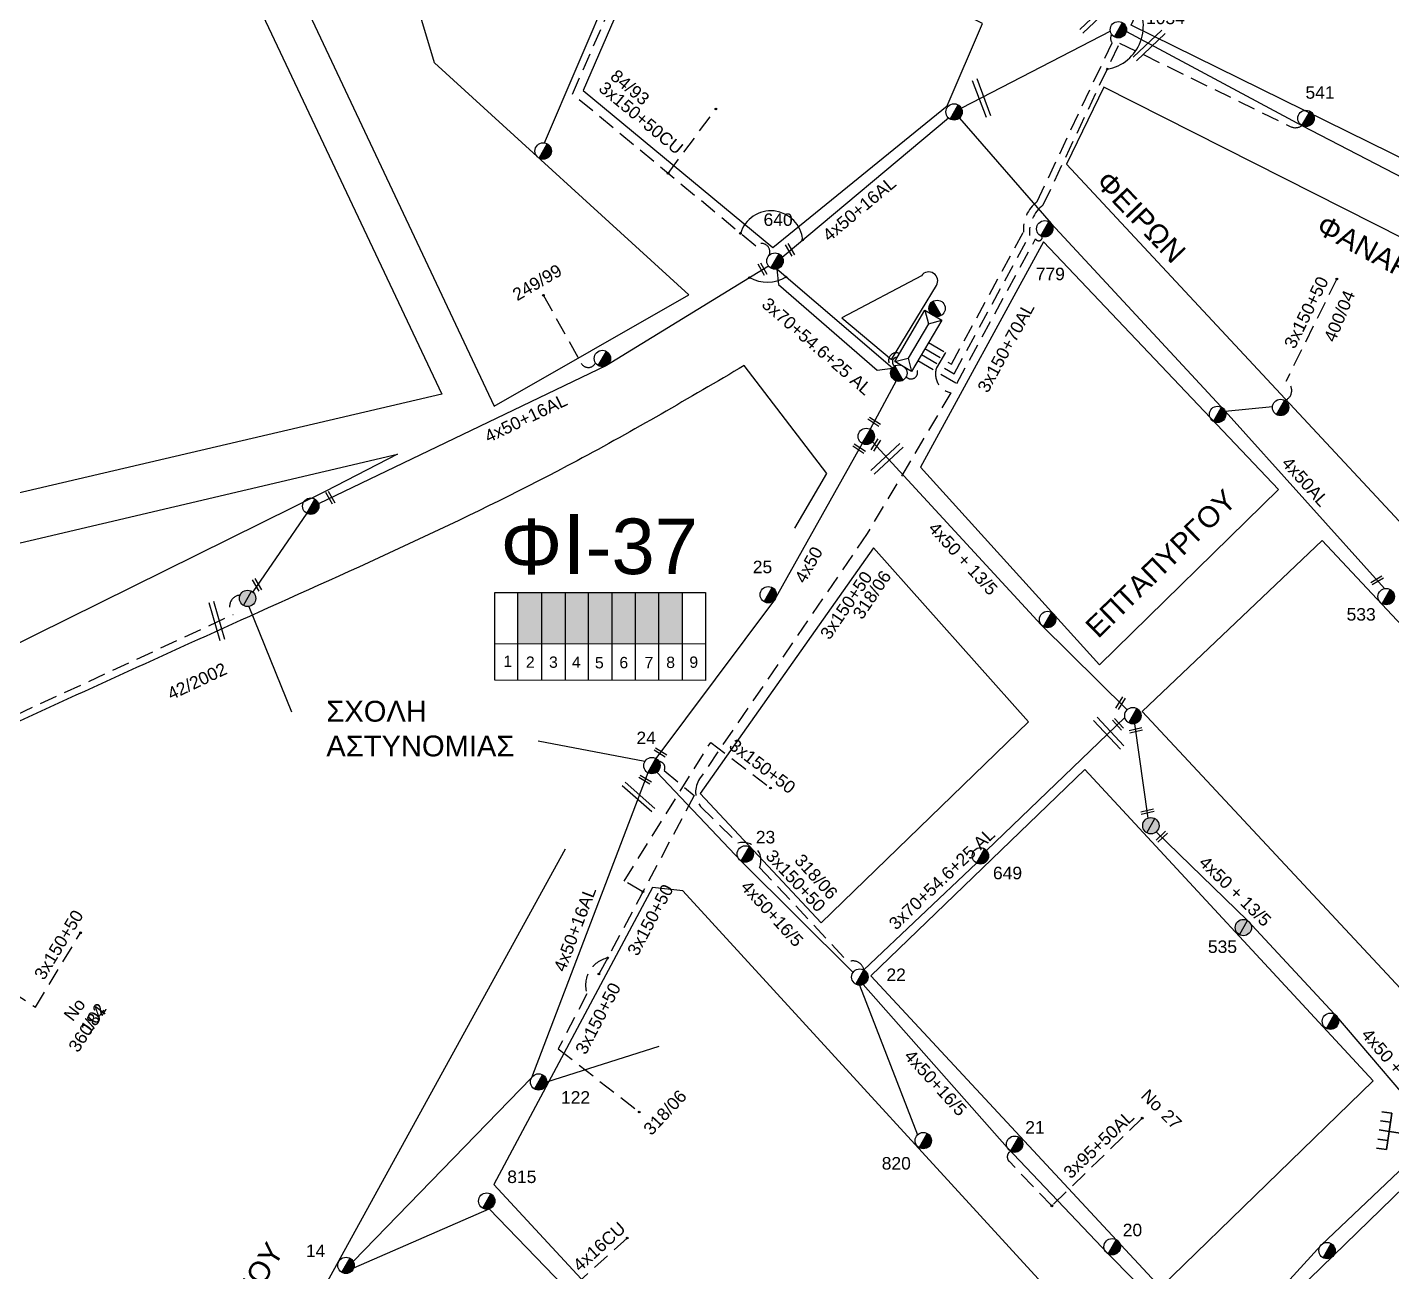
# Model space of a CAD drawing. Header units: millimetres. Extents: x 1421 to 7616, y 908 to 2861.
# Drawn here: x 6541.2 to 6737.6, y 2154.1 to 2333.3 of the extents above; entities that cross this region are included whole.
import ezdxf
from ezdxf.enums import TextEntityAlignment as Align

# ---------------------------------------------------------------- set-up
doc = ezdxf.new("R2010")
doc.units = ezdxf.units.MM
doc.linetypes.add('DASHED', pattern=[19.05, 12.7, -6.35])
for name, color, linetype, lineweight in [('3x150+50', 7, 'Continuous', 30), ('3x150+50 XLPE', 7, 'SYN_LINE', 30), ('3x95+50AL', 7, 'Continuous', 30), ('4x16CU', 7, 'Continuous', 30), ('4x50', 7, 'Continuous', 30), ('4x50 + 13_5', 7, 'SYN_LINE', 30), ('4x50+16_5', 7, 'Continuous', 30), ('Άγνωστα', 7, 'Continuous', 30), ('Γυμνά εναέρια ΧΤ (3Φ) 4x50AL', 7, 'Continuous', 30), ('Γυμνά εναέρια ΧΤ και ΦΟΠ (3Φ)   4x50+16AL', 7, 'Continuous', 30), ('Καλώδια ΧΤ   3x150+50CU', 7, 'DASHED', 30), ('Καλώδια ΧΤ   3x150+70AL', 7, 'DASHED', 30), ('Καλώδια ΧΤ   3x150AL+50CU', 7, 'DASHED', 30), ('Συνεστραμμένα ΧΤ   3x70+54.6+25 AL', 7, 'SYN_LINE', 30)]:
    doc.layers.add(name, color=color, linetype=linetype, lineweight=lineweight)
for name, color, linetype in [('Pillar OTE', 7, 'Continuous'), ('TEXT ΚΑΛΩΔΙΩΝ', 7, 'Continuous'), ('ΑΓΝΩΣΤΟ ΕΝΑΕΡΙΟ ΚΑΛΩΔΙΟ', 7, 'Continuous'), ('ΑΓΝΩΣΤΟ ΥΠΟΓΕΙΟ ΚΑΛΩΔΙΟ', 7, 'DASHED'), ('Μηχανική τομή', 7, 'Continuous'), ('Στύλος Ξύλινος', 7, 'Continuous'), ('Στύλος Ξύλινος @ 1', 7, 'Continuous'), ('Στύλος ΦΜ', 7, 'Continuous'), ('Στύλος ΦΜ @ 1', 7, 'Continuous'), ('Συνδέσεις', 7, 'Continuous'), ('Τομή', 7, 'Continuous'), ('Υποσταθμός εναέριος 2 στύλων', 7, 'Continuous'), ('Υποσταθμός πόλεως', 7, 'Continuous'), ('Υπόβαθρο ΔΕΗ', 7, 'Continuous')]:
    doc.layers.add(name, color=color, linetype=linetype)
doc.styles.add('arial', font='ARIAL.TTF')
doc.styles.get("Standard").update_dxf_attribs({"font": 'ARIAL.TTF', "height": 1.8})
doc.linetypes.add('SYN_LINE', pattern='A,0.5,-0.0001,["/\\/\\/\\/",Standard,S=0.1,R=0,X=0,Y=-0.05],-0.25', length=0.7501)

# ---------------------------------------------------------------- blocks, each defined once
blk = doc.blocks.new('ΥΠΑΡΧΩΝ ΤΣΙΜΕΝΤΕΝΙΟΣ ΣΤΥΛΟΣ')
at = {"layer": 'Στύλος ΦΜ'}
blk.add_hatch(color=7, dxfattribs=at).paths.add_polyline_path([(-1.29, -2.28, 0.574793), (2.62, 0, 0.268822), (1.3, 2.27)])
at = {"layer": 'Στύλος ΦΜ', "color": 7}
blk.add_line((-1.29, -2.28), (1.3, 2.27), dxfattribs=at)
blk.add_circle((0, 0), 2.62, dxfattribs=at)
at = {"layer": 'Στύλος ΦΜ', "flags": 4}
for tag, p in [('ΑΡΙΘΜΟΣ', (-4.68, 8.05)), ('ΤΥΠΟΣ', (-4.91, 3.03))]:
    blk.add_attdef(tag, p, '', height=4, dxfattribs=at)
blk = doc.blocks.new('ΥΠΑΡΧΩΝ ΞΥΛΙΝΟΣ ΣΤΥΛΟΣ')
at = {"layer": 'Στύλος Ξύλινος'}
h = blk.add_hatch(color=7, dxfattribs=at)
h.paths.add_polyline_path([(-2.62, 0, 0.270008), (-1.29, -2.28), (1.3, 2.27, 0.576266)])
h.paths.add_polyline_path([(-1.29, -2.28, 0.574793), (2.62, 0, 0.268822), (1.3, 2.27)])
at = {"layer": 'Στύλος Ξύλινος', "color": 7}
blk.add_line((-1.29, -2.28), (1.3, 2.27), dxfattribs=at)
blk.add_circle((0, 0), 2.62, dxfattribs=at)
at = {"layer": 'Στύλος Ξύλινος', "color": 1, "flags": 4}
for tag, p in [('ΑΡΙΘΜΟΣ', (-4.91, 8.6)), ('ΤΥΠΟΣ', (-4.85, 3.39))]:
    blk.add_attdef(tag, p, '', height=4, dxfattribs=at)
blk = doc.blocks.new('ΥΠΟΣΤΑΘΜΟΣ ΕΝΑΕΡΙΟΣ ΕΠΙ 2 ΣΤΥΛΩΝ')
at = {"layer": 'Υποσταθμός εναέριος 2 στύλων', "linetype": 'Continuous'}
for points in [[(-11.97, -2.11, 0.574793), (-8.45, -0.07, 0.268822), (-9.64, 1.98)], [(9.68, -2.15, 0.574793), (13.19, -0.1, 0.268822), (12.01, 1.95)]]:
    blk.add_hatch(color=256, dxfattribs=at).paths.add_polyline_path(points)
for p, q in [((-11.97, -2.11), (-9.64, 1.98)), ((9.68, -2.15), (12.01, 1.95))]:
    blk.add_line(p, q, dxfattribs=at)
for centre in [(-10.81, -0.07), (10.84, -0.1)]:
    blk.add_circle(centre, 2.36, dxfattribs=at)
at = {"layer": 'Υποσταθμός πόλεως', "linetype": 'Continuous', "ltscale": 40}
blk.add_lwpolyline([(-8.57, 2.82), (8.57, 2.82), (8.57, -2.82), (-8.57, -2.82)], close=True, dxfattribs=at)
for points in [[(-5.75, 0), (-8.57, 2.82)], [(-8.57, -2.82), (-5.75, 0)], [(-5.75, 0), (5.75, 0)], [(5.75, 0), (8.57, 2.82)], [(8.57, -2.82), (5.75, 0)]]:
    blk.add_lwpolyline(points, dxfattribs=at)
at = {"layer": 'Υποσταθμός εναέριος 2 στύλων', "ltscale": 40, "flags": 1}
for tag, p in [('ΜΕΤΑΣΧΗΜΑΤΙΣΜΟΣ', (14.09, 2.51)), ('ΙΣΧΥΣ', (14.07, -0.28)), ('ΑΡΙΘΜΟΣ', (14.19, -3))]:
    blk.add_attdef(tag, p, '', height=1.8, dxfattribs=at)
blk = doc.blocks.new('_ΣΥΝΔΕΣΗ')
at = {"layer": 'Συνδέσεις', "linetype": 'SYN_LINE', "ltscale": 40}
blk.add_hatch(color=256, dxfattribs=at).paths.add_polyline_path([(0.5, -0.01, 1), (-0.5, -0.01, 1)])
at = {"layer": 'Συνδέσεις'}
blk.add_circle((0, -0.01), 0.5, dxfattribs=at)
blk = doc.blocks.new('ΜΗΧΑΝΙΚΗ ΤΟΜΗ')
at = {"layer": 'Μηχανική τομή', "ltscale": 40}
for p, q in [((-3.79, 1.21), (3.79, 1.21)), ((3.79, -0.34), (-3.79, -0.34))]:
    blk.add_line(p, q, dxfattribs=at)
blk = doc.blocks.new('ΤΟΜΗ')
at = {"layer": 'Τομή', "ltscale": 40}
for p, q in [((11.33, -0.65), (-11.4, -0.65)), ((11.33, -3.42), (-11.4, -3.42))]:
    blk.add_line(p, q, dxfattribs=at)
blk = doc.blocks.new('A$C6B443C3E')
at = {"layer": 'Υπόβαθρο ΔΕΗ', "lineweight": 30, "ltscale": 0.1}
for p, q in [((-0.89, 8.1), (-0.5, 6.7)), ((0.38, 8.46), (0.78, 7.06)), ((-4.73, 7.03), (-4.33, 5.62)), ((-3.45, 7.39), (-3.06, 5.98)), ((-2.17, 7.75), (-1.78, 6.34))]:
    blk.add_line(p, q, dxfattribs=at)
for points in [[(-1.78, 6.34), (-4.33, 5.62)], [(0.78, 7.06), (-1.78, 6.34)], [(0, 0), (-1.78, 6.34)]]:
    blk.add_lwpolyline(points, dxfattribs=at)

msp = doc.modelspace()

# ---------------------------------------------------------------- hatches: boundary and pattern name
at = {"layer": 'Καλώδια ΧΤ   3x150AL+50CU', "linetype": 'DASHED', "lineweight": -3, "ltscale": 0.2}
h = msp.add_hatch(color=2, dxfattribs=at)
h.dxf.hatch_style = 1
h.paths.add_polyline_path([(6615.22, 2251.92), (6611.78, 2251.92), (6611.78, 2244.56), (6615.22, 2244.56)])
h = msp.add_hatch(color=1, dxfattribs=at)
h.dxf.hatch_style = 1
h.paths.add_polyline_path([(6615.22, 2244.56), (6618.66, 2244.55), (6618.66, 2251.92), (6615.22, 2251.92)])
h = msp.add_hatch(color=30, dxfattribs=at)
h.dxf.hatch_style = 1
h.paths.add_polyline_path([(6621.96, 2251.92), (6618.66, 2251.92), (6618.66, 2244.55), (6621.96, 2244.55)])
h = msp.add_hatch(color=5, dxfattribs=at)
h.dxf.hatch_style = 1
h.paths.add_polyline_path([(6621.96, 2244.55), (6625.35, 2244.55), (6625.35, 2251.92), (6621.96, 2251.92)])
h = msp.add_hatch(color=173, dxfattribs=at)
h.dxf.hatch_style = 1
h.paths.add_polyline_path([(6625.35, 2244.55), (6628.74, 2244.54), (6628.74, 2251.92), (6625.35, 2251.92)])
h = msp.add_hatch(color=133, dxfattribs=at)
h.dxf.hatch_style = 1
h.paths.add_polyline_path([(6632.08, 2244.54), (6632.08, 2251.92), (6628.74, 2251.92), (6628.74, 2244.54)])
h = msp.add_hatch(color=27, dxfattribs=at)
h.dxf.hatch_style = 1
h.paths.add_polyline_path([(6635.47, 2251.92), (6632.08, 2251.92), (6632.08, 2244.54), (6635.47, 2244.54)])

# ---------------------------------------------------------------- linework, layer by layer
at = {"layer": '3x150+50', "color": 30, "linetype": 'DASHED', "lineweight": -3, "ltscale": 0.2}
msp.add_lwpolyline([(6729.67, 2297.08), (6722.33, 2282.33, -0.684738), (6722.15, 2279.59, 0.710186)], format="xyb", dxfattribs=at)
at = {"layer": '3x150+50', "color": 27, "linetype": 'DASHED', "lineweight": -3, "ltscale": 0.2}
msp.add_lwpolyline([(6673.32, 2286.48), (6672.03, 2284.26, 0.452625), (6674.12, 2280.7), (6662.08, 2260.43), (6637.95, 2225.1, 0.327557), (6638.09, 2221.11), (6643.45, 2215.83, -0.629873), (6646.58, 2212.35), (6659.33, 2198.72, -0.490018), (6661.6, 2197.57, 1.818425)], format="xyb", dxfattribs=at)
for points in [[(6670.9, 2287.91), (6673.32, 2286.48)], [(6510.03, 2213.22), (6542.35, 2192.22), (6548.84, 2202.92)]]:
    msp.add_lwpolyline(points, dxfattribs=at)
at = {"layer": '3x150+50', "color": 2, "linetype": 'DASHED', "lineweight": -3, "ltscale": 0.2}
for points in [[(6629.79, 2208.84), (6627.11, 2210.37), (6639.54, 2230.33), (6648.15, 2223.77)], [(6624.72, 2199.31), (6623.45, 2196.99)]]:
    msp.add_lwpolyline(points, dxfattribs=at)
for points in [[(6632.09, 2227.59, -0.552727), (6632.85, 2226.28), (6637.17, 2222.7), (6624.72, 2199.31)], [(6624.72, 2199.31, 0.439595), (6621.72, 2194.13), (6617.61, 2186.23), (6629.26, 2177.11)]]:
    msp.add_lwpolyline(points, format="xyb", dxfattribs=at)
at = {"layer": '3x150+50 XLPE', "color": 133, "linetype": 'DASHED', "lineweight": -3, "ltscale": 0.2}
msp.add_lwpolyline([(6534.26, 2223.81), (6529.27, 2229.52), (6570.79, 2248.76, -0.646981), (6571.8, 2251.55)], format="xyb", dxfattribs=at)
at = {"layer": '3x95+50AL', "color": 27, "linetype": 'DASHED', "lineweight": -3, "ltscale": 0.2}
msp.add_lwpolyline([(6701.66, 2176.23), (6688.65, 2163.61)], dxfattribs=at)
at = {"layer": '4x16CU', "color": 133, "linetype": 'DASHED', "lineweight": -3, "ltscale": 0.2}
msp.add_lwpolyline([(6627.53, 2158.96), (6620.16, 2152.31), (6626.35, 2145.71, -1.031523), (6628.54, 2139.42, 5.291931)], format="xyb", dxfattribs=at)
at = {"layer": '4x50', "color": 2, "lineweight": -3, "ltscale": 0.1}
for points in [[(6666.23, 2282.4), (6662.52, 2275.43)], [(6661.36, 2273.38), (6648.74, 2250.86), (6631.66, 2228.02)]]:
    msp.add_lwpolyline(points, dxfattribs=at)
at = {"layer": '4x50 + 13_5', "color": 6, "lineweight": -3, "ltscale": 0.1}
for points in [[(6662.83, 2273.63), (6687.13, 2247.28), (6699.48, 2235.02)], [(6700.55, 2233.03), (6702.47, 2219.43)], [(6703.67, 2217.45), (6716.81, 2204.7), (6729.33, 2191.2), (6744.18, 2173.81)]]:
    msp.add_lwpolyline(points, dxfattribs=at)
at = {"layer": '4x50 + 13_5', "color": 133, "lineweight": -3, "ltscale": 0.1}
msp.add_lwpolyline([(6588.18, 2154.68), (6607.68, 2163.17), (6627.74, 2142.33), (6645.82, 2122.64), (6666.61, 2102.17)], dxfattribs=at)
at = {"layer": '4x50+16_5', "color": 2, "lineweight": -3, "ltscale": 0.1}
msp.add_lwpolyline([(6631.8, 2226.07), (6643.94, 2213.25), (6660.02, 2197.27)], dxfattribs=at)
at = {"layer": '4x50+16_5', "color": 27, "lineweight": -3, "ltscale": 0.1}
msp.add_lwpolyline([(6661.51, 2195.48), (6682.21, 2172.01), (6696.75, 2156.68), (6711.27, 2141.97)], dxfattribs=at)
at = {"layer": 'Pillar OTE', "lineweight": -3, "ltscale": 40}
for points in [[(6608.45, 2239.28), (6608.45, 2251.92), (6638.79, 2251.92), (6638.79, 2239.25), (6608.45, 2239.28)], [(6611.78, 2239.28), (6611.78, 2251.92)], [(6615.22, 2239.27), (6615.22, 2251.92)], [(6618.66, 2239.27), (6618.66, 2251.92)], [(6621.96, 2239.27), (6621.96, 2251.92)], [(6625.34, 2239.26), (6625.35, 2251.92)], [(6628.74, 2239.26), (6628.74, 2251.92)], [(6632.08, 2239.26), (6632.08, 2251.92)], [(6635.47, 2239.25), (6635.47, 2251.92)], [(6608.45, 2244.56), (6638.79, 2244.53)]]:
    msp.add_lwpolyline(points, dxfattribs=at)
at = {"layer": 'ΑΓΝΩΣΤΟ ΕΝΑΕΡΙΟ ΚΑΛΩΔΙΟ', "color": 133, "lineweight": -3, "ltscale": 0.1}
msp.add_lwpolyline([(6615.64, 2316.66), (6625.32, 2339.37), (6636.46, 2363.08)], dxfattribs=at)
at = {"layer": 'ΑΓΝΩΣΤΟ ΕΝΑΕΡΙΟ ΚΑΛΩΔΙΟ', "color": 7, "linetype": 'SYN_LINE', "lineweight": -3, "ltscale": 15}
for points in [[(6573.05, 2249.92), (6579.21, 2234.72)], [(6630.06, 2227.6), (6614.7, 2230.5)]]:
    msp.add_lwpolyline(points, dxfattribs=at)
at = {"layer": 'ΑΓΝΩΣΤΟ ΕΝΑΕΡΙΟ ΚΑΛΩΔΙΟ', "color": 27, "lineweight": -3, "ltscale": 0.1}
msp.add_lwpolyline([(6660.97, 2195.37), (6669.31, 2173.83)], dxfattribs=at)
at = {"layer": 'ΑΓΝΩΣΤΟ ΥΠΟΓΕΙΟ ΚΑΛΩΔΙΟ', "color": 133, "lineweight": -3, "ltscale": 0.2}
msp.add_lwpolyline([(6633.41, 2312.27), (6640.29, 2321.56)], dxfattribs=at)
at = {"layer": 'Γυμνά εναέρια ΧΤ (3Φ) 4x50AL', "color": 173, "lineweight": -3, "ltscale": 0.1}
msp.add_lwpolyline([(6697.07, 2332.75), (6675.62, 2321.69)], dxfattribs=at)
at = {"layer": 'Γυμνά εναέρια ΧΤ (3Φ) 4x50AL', "color": 5, "lineweight": -3, "ltscale": 0.1}
msp.add_lwpolyline([(6699.37, 2332.69), (6724.65, 2319.16), (6748.54, 2306.8), (6773, 2294.87), (6798.12, 2282.53), (6805.72, 2275.47)], dxfattribs=at)
at = {"layer": 'Γυμνά εναέρια ΧΤ (3Φ) 4x50AL', "color": 30, "lineweight": -3, "ltscale": 0.1}
msp.add_lwpolyline([(6675.34, 2320.24), (6688.54, 2305.04), (6713.59, 2278.03), (6736.55, 2252.49)], dxfattribs=at)
at = {"layer": 'Γυμνά εναέρια ΧΤ (3Φ) 4x50AL', "color": 1, "lineweight": -3, "ltscale": 0.1}
msp.add_lwpolyline([(6581.4, 2263.34), (6573.62, 2252)], dxfattribs=at)
at = {"layer": 'Γυμνά εναέρια ΧΤ και ΦΟΠ (3Φ)   4x50+16AL', "color": 30, "lineweight": -3, "ltscale": 0.1}
for points in [[(6649.83, 2300.21), (6673.77, 2320.28)], [(6630.49, 2225.97), (6613.77, 2182.06), (6588.1, 2155.57)], [(6712.91, 2142.07), (6727.4, 2157.96), (6744.18, 2173.81)]]:
    msp.add_lwpolyline(points, dxfattribs=at)
at = {"layer": 'Γυμνά εναέρια ΧΤ και ΦΟΠ (3Φ)   4x50+16AL', "color": 1, "lineweight": -3, "ltscale": 0.1}
msp.add_lwpolyline([(6647.85, 2298.94), (6624.55, 2284.61), (6583.11, 2264.7)], dxfattribs=at)
at = {"layer": 'Καλώδια ΧΤ   3x150+50CU', "color": 133, "lineweight": -3, "ltscale": 0.2}
msp.add_lwpolyline([(6647.93, 2300.44, 0.86122), (6646.02, 2301.82), (6619.64, 2323.69), (6625.15, 2336.28, 0.784581), (6626.61, 2337.64, -5.227934)], format="xyb", dxfattribs=at)
at = {"layer": 'Καλώδια ΧΤ   3x150+50CU', "color": 1, "lineweight": -3, "ltscale": 0.2}
msp.add_lwpolyline([(6615.47, 2294.71), (6620.92, 2284.93, 0.607208), (6622.96, 2284.98, 1.030556)], format="xyb", dxfattribs=at)
msp.add_arc((6666.24, 2285.35), 1.09, 64.5113, 246.1101, dxfattribs=at)
at = {"layer": 'Καλώδια ΧΤ   3x150+50CU', "color": 133, "lineweight": -3, "ltscale": 0.2}
msp.add_arc((6666.36, 2285.12), 0.67, 87.9832, 240.7612, dxfattribs=at)
at = {"layer": 'Καλώδια ΧΤ   3x150+50CU', "color": 2, "lineweight": -3, "ltscale": 0.2}
msp.add_arc((6668.39, 2283.61), 0.933, 220.7103, 60.5895, dxfattribs=at)
at = {"layer": 'Καλώδια ΧΤ   3x150+70AL', "color": 173, "lineweight": -3, "ltscale": 0.2}
msp.add_lwpolyline([(6670.39, 2287.04), (6674.2, 2284.81), (6684.56, 2303.81, -0.256408), (6686.53, 2308.21), (6697.31, 2331.08, -0.299297), (6697.26, 2332.31)], format="xyb", dxfattribs=at)
at = {"layer": 'Καλώδια ΧΤ   3x150+70AL', "color": 5, "lineweight": -3, "ltscale": 0.2}
msp.add_lwpolyline([(6669.89, 2286.18), (6674.58, 2283.42), (6685.43, 2303.33, -0.256408), (6687.4, 2307.73), (6698.4, 2331.05), (6722.97, 2319.03, 0.273752), (6724.65, 2319.16)], format="xyb", dxfattribs=at)
at = {"layer": 'Καλώδια ΧΤ   3x150+70AL', "color": 30, "lineweight": -3, "ltscale": 0.2}
msp.add_lwpolyline([(6669.38, 2285.32), (6674.96, 2282.03), (6686.31, 2302.85)], dxfattribs=at)
at = {"layer": 'Καλώδια ΧΤ   3x150+70AL', "color": 27, "lineweight": -3, "ltscale": 0.2}
msp.add_lwpolyline([(6688.65, 2163.61), (6682.49, 2170.02, -0.495553), (6682.71, 2171.46)], format="xyb", dxfattribs=at)
at = {"layer": 'Καλώδια ΧΤ   3x150+70AL', "color": 30, "lineweight": -3, "ltscale": 0.2}
msp.add_arc((6686.76, 2303.07), 0.5, 206.3248, 12.5072, dxfattribs=at)
at = {"layer": 'Συνεστραμμένα ΧΤ   3x70+54.6+25 AL', "color": 1, "linetype": 'SYN_LINE', "lineweight": -3, "ltscale": 15}
msp.add_lwpolyline([(6665.69, 2284.22), (6649.06, 2298.5)], dxfattribs=at)
at = {"layer": 'Συνεστραμμένα ΧΤ   3x70+54.6+25 AL', "color": 133, "linetype": 'SYN_LINE', "lineweight": -3, "ltscale": 15}
msp.add_lwpolyline([(6649.06, 2298.5), (6649.3, 2296.27), (6663.52, 2283.96), (6665.69, 2284.22)], dxfattribs=at)
at = {"layer": 'Συνεστραμμένα ΧΤ   3x70+54.6+25 AL', "color": 30, "linetype": 'SYN_LINE', "lineweight": -3, "ltscale": 8}
msp.add_lwpolyline([(6713.59, 2278.03), (6720.4, 2278.69)], dxfattribs=at)
at = {"layer": 'Συνεστραμμένα ΧΤ   3x70+54.6+25 AL', "color": 27, "linetype": 'SYN_LINE', "lineweight": -3, "ltscale": 15}
for points in [[(6679.25, 2214.78), (6699.16, 2233.92)], [(6661.6, 2197.57), (6677.79, 2212.97)]]:
    msp.add_lwpolyline(points, dxfattribs=at)
at = {"layer": 'Συνεστραμμένα ΧΤ   3x70+54.6+25 AL', "color": 7, "lineweight": -3, "ltscale": 15}
msp.add_lwpolyline([(6615.95, 2181.44), (6632.11, 2186.6)], dxfattribs=at)
at = {"layer": 'Υπόβαθρο ΔΕΗ', "lineweight": -3, "ltscale": 0.1}
for points in [[(6479.33, 2552.54), (6608.39, 2278.77), (6636.4, 2294.79), (6599.81, 2328.21), (6587.62, 2368.92), (6592.53, 2378.53)], [(6651.65, 2261.2), (6656.28, 2269.07), (6644.38, 2284.61)], [(6392.53, 2224.38), (6594.46, 2271.87), (6584.17, 2266.52), (6537.69, 2243.53)], [(6534.59, 2062.24), (6618.66, 2215)], [(6660.37, 2110.41), (6695.55, 2143.38), (6635.55, 2208.97), (6631.16, 2209.45), (6608.33, 2166.69), (6660.37, 2110.41)]]:
    msp.add_lwpolyline(points, dxfattribs=at)
msp.add_lwpolyline([(6348.5, 2374), (6437.84, 2544.56, 0.230563), (6473.97, 2548.89), (6600.84, 2280.51), (6395.75, 2232.53)], format="xyb", dxfattribs=at)
for points in [[(6711.39, 2358.3), (6738.04, 2346.45), (6749.56, 2326.88), (6743.62, 2312.17), (6700.05, 2333.62)], [(6678.69, 2333.87), (6634.7, 2355.47), (6621.18, 2324.23), (6648.51, 2301.62), (6673.56, 2322)], [(6777.4, 2225.62), (6795.58, 2274.38), (6696.14, 2324.71), (6690.78, 2313.6), (6772.77, 2225.57)], [(6687.45, 2302.43), (6669.75, 2269.96), (6695.49, 2241.51), (6721.29, 2266.76)], [(6770.6, 2213.46), (6727.58, 2259.43), (6701.67, 2234.79), (6744.15, 2189.17)], [(6685.3, 2233.3), (6662.96, 2258.38), (6638.03, 2222.99), (6655.46, 2204.37)], [(6734.88, 2181.63), (6704.27, 2151.83), (6662.57, 2196.71), (6693.41, 2226.43)], [(6792.56, 2120.16), (6761.01, 2089.79), (6713.77, 2141.48), (6744.53, 2171.36)]]:
    msp.add_lwpolyline(points, close=True, dxfattribs=at)
at = {"layer": 'Υπόβαθρο ΔΕΗ', "linetype": 'Continuous', "lineweight": -3, "ltscale": 0.1}
msp.add_lwpolyline([(6665.59, 2285.48), (6672.03, 2296.13, 0.970527), (6669.87, 2297.54), (6658.43, 2291.47)], format="xyb", close=True, dxfattribs=at)
at = {"layer": 'Υπόβαθρο ΔΕΗ', "lineweight": -3}
for centre, radius, start, end in [((6695.56, 2333.47), 6.26, 279.8289, 38.922), ((6648.21, 2302.3), 4.59, 4.852, 163.0462), ((6647.68, 2302.02), 5.39, 241.7574, 300.1703)]:
    msp.add_arc(centre, radius, start, end, dxfattribs=at)
at = {"layer": 'Υπόβαθρο ΔΕΗ', "lineweight": -3, "ltscale": 0.1}
msp.add_spline([(6644.38, 2284.61), (6620.3, 2270.89), (6574.41, 2249.05), (6534.44, 2230.84)], degree=3, dxfattribs=at)

# ---------------------------------------------------------------- block references
at = {"layer": 'Γυμνά εναέρια ΧΤ (3Φ) 4x50AL', "color": 1, "lineweight": -3, "ltscale": 0.1, "rotation": 65.98903821789852}
msp.add_blockref('A$C6B443C3E', (6743.71, 2173.37), dxfattribs=at)
at = {"layer": 'Μηχανική τομή', "lineweight": -3}
for p, xscale, yscale, zscale, rotation in [((6650.88, 2301.21), 0.2499999999999679, 0.2499999999999679, 0.2499999999999679, 299.9824876120365), ((6646.9, 2298.43), 0.2499999999999679, 0.2499999999999679, 0.2499999999999679, 299.9824876120365), ((6663.01, 2276.42), 0.2499999999999679, 0.2499999999999679, 0.2499999999999679, 327.1388034874158), ((6660.85, 2272.55), 0.2499999999999679, 0.2499999999999679, 0.2499999999999679, 327.1388034874158), ((6663.21, 2273.22), 0.2499999999999679, 0.2499999999999679, 0.2499999999999679, 238.3591332110774), ((6584.7, 2265.53), 0.2499999999999679, 0.2499999999999679, 0.2499999999999679, 299.9824876120365), ((6574.14, 2252.99), 0.2499999999999679, 0.2499999999999679, 0.2499999999999679, 299.9824876120365), ((6735.4, 2253.77), 0.2499999999999678, 0.2499999999999678, 0.2499999999999678, 211.2463764718228), ((6698.45, 2236.05), 0.2499999999999679, 0.2499999999999679, 0.2499999999999679, 238.3591332110774), ((6698.09, 2232.88), 0.2499999999999679, 0.2499999999999679, 0.2499999999999679, 311.9854041042582), ((6700.72, 2232.18), 0.2499999999999679, 0.2499999999999679, 0.2499999999999679, 193.2931013960246), ((6632.36, 2228.97), 0.2499999999999679, 0.2499999999999679, 0.2499999999999679, 148.3107515577798), ((6630.15, 2225.07), 0.2499999999999679, 0.2499999999999679, 0.2499999999999679, 148.3107515577798), ((6702.38, 2220.49), 0.2499999999999678, 0.2499999999999678, 0.2499999999999678, 193.2931013960246), ((6704.39, 2216.86), 0.2499999999999679, 0.2499999999999679, 0.2499999999999679, 223.3230996396515)]:
    msp.add_blockref('ΜΗΧΑΝΙΚΗ ΤΟΜΗ', p, dxfattribs=dict(at, xscale=xscale, yscale=yscale, zscale=zscale, rotation=rotation))
at = {"layer": 'Στύλος Ξύλινος @ 1', "lineweight": -3, "ltscale": 40, "xscale": 0.4499999999998181, "yscale": 0.4499999999998181, "zscale": 0.4499999999998181}
for p in [(6572.88, 2251.08), (6702.9, 2218.34)]:
    msp.add_blockref('ΥΠΑΡΧΩΝ ΞΥΛΙΝΟΣ ΣΤΥΛΟΣ', p, dxfattribs=at)
at = {"layer": 'Στύλος Ξύλινος @ 1', "lineweight": -3, "ltscale": 40}
ref = msp.add_blockref('ΥΠΑΡΧΩΝ ΞΥΛΙΝΟΣ ΣΤΥΛΟΣ', (6716.22, 2203.68), dxfattribs=dict(at, xscale=0.4499999999998181, yscale=0.4499999999998181, zscale=0.4499999999998181))
ref.add_attrib('ΤΥΠΟΣ', '535', (6711.11, 2200.02), dxfattribs={"layer": 'Στύλος Ξύλινος', "height": 1.8, "flags": 4})
at = {"layer": 'Στύλος ΦΜ @ 1', "lineweight": -3, "ltscale": 40}
ref = msp.add_blockref('ΥΠΑΡΧΩΝ ΤΣΙΜΕΝΤΕΝΙΟΣ ΣΤΥΛΟΣ', (6698.23, 2332.97), dxfattribs=dict(at, xscale=0.4499999999998181, yscale=0.4499999999998181, zscale=0.4499999999998181))
ref.add_attrib('ΤΥΠΟΣ', '1034', (6702.2, 2333.77), dxfattribs={"layer": 'Στύλος ΦΜ', "height": 1.8, "flags": 4})
ref = msp.add_blockref('ΥΠΑΡΧΩΝ ΤΣΙΜΕΝΤΕΝΙΟΣ ΣΤΥΛΟΣ', (6725.23, 2320.19), dxfattribs=dict(at, xscale=0.4499999999998181, yscale=0.4499999999998181, zscale=0.4499999999998181))
ref.add_attrib('ΤΥΠΟΣ', '541', (6725.15, 2323.03), dxfattribs={"layer": 'Στύλος ΦΜ', "height": 1.8, "flags": 4})
at = {"layer": 'Στύλος ΦΜ @ 1', "lineweight": -3, "ltscale": 40, "xscale": 0.4499999999998181, "yscale": 0.4499999999998181, "zscale": 0.4499999999998181}
for p in [(6674.58, 2321.13), (6615.43, 2315.5), (6623.95, 2285.62), (6712.5, 2277.57), (6721.57, 2278.57), (6661.94, 2274.4), (6581.98, 2264.36), (6688.03, 2248.04), (6700.31, 2234.19), (6728.74, 2190.18), (6728.26, 2157.16)]:
    msp.add_blockref('ΥΠΑΡΧΩΝ ΤΣΙΜΕΝΤΕΝΙΟΣ ΣΤΥΛΟΣ', p, dxfattribs=at)
at = {"layer": 'Στύλος ΦΜ @ 1', "lineweight": -3, "ltscale": 40}
ref = msp.add_blockref('ΥΠΑΡΧΩΝ ΤΣΙΜΕΝΤΕΝΙΟΣ ΣΤΥΛΟΣ', (6648.8, 2299.65), dxfattribs=dict(at, xscale=0.4499999999998181, yscale=0.4499999999998181, zscale=0.4499999999998181))
ref.add_attrib('ΤΥΠΟΣ', '640', (6647.15, 2304.72), dxfattribs={"layer": 'Στύλος ΦΜ', "height": 1.8, "flags": 4})
ref = msp.add_blockref('ΥΠΑΡΧΩΝ ΤΣΙΜΕΝΤΕΝΙΟΣ ΣΤΥΛΟΣ', (6687.62, 2304.3), dxfattribs=dict(at, xscale=0.4499999999998181, yscale=0.4499999999998181, zscale=0.4499999999998181))
ref.add_attrib('ΑΡΙΘΜΟΣ', '779', (6686.33, 2296.9), dxfattribs={"layer": 'Στύλος ΦΜ', "height": 1.8, "flags": 4})
ref = msp.add_blockref('ΥΠΑΡΧΩΝ ΤΣΙΜΕΝΤΕΝΙΟΣ ΣΤΥΛΟΣ', (6647.83, 2251.61), dxfattribs=dict(at, xscale=0.4499999999998181, yscale=0.4499999999998181, zscale=0.4499999999998181))
ref.add_attrib('ΑΡΙΘΜΟΣ', '25', (6645.6, 2254.71), dxfattribs={"layer": 'Στύλος ΦΜ', "height": 1.8, "flags": 4})
ref = msp.add_blockref('ΥΠΑΡΧΩΝ ΤΣΙΜΕΝΤΕΝΙΟΣ ΣΤΥΛΟΣ', (6736.77, 2251.34), dxfattribs=dict(at, xscale=0.4499999999998181, yscale=0.4499999999998181, zscale=0.4499999999998181))
ref.add_attrib('ΑΡΙΘΜΟΣ', '533', (6731.07, 2247.88), dxfattribs={"layer": 'Στύλος ΦΜ', "height": 1.8, "flags": 4})
ref = msp.add_blockref('ΥΠΑΡΧΩΝ ΤΣΙΜΕΝΤΕΝΙΟΣ ΣΤΥΛΟΣ', (6631.08, 2227), dxfattribs=dict(at, xscale=0.4499999999998181, yscale=0.4499999999998181, zscale=0.4499999999998181))
ref.add_attrib('ΑΡΙΘΜΟΣ', '24', (6628.85, 2230.09), dxfattribs={"layer": 'Στύλος ΦΜ', "height": 1.8, "flags": 4})
ref = msp.add_blockref('ΥΠΑΡΧΩΝ ΤΣΙΜΕΝΤΕΝΙΟΣ ΣΤΥΛΟΣ', (6644.52, 2214.27), dxfattribs=dict(at, xscale=0.4499999999998181, yscale=0.4499999999998181, zscale=0.4499999999998181))
ref.add_attrib('ΑΡΙΘΜΟΣ', '23', (6646.04, 2215.8), dxfattribs={"layer": 'Στύλος ΦΜ', "height": 1.8, "flags": 4})
ref = msp.add_blockref('ΥΠΑΡΧΩΝ ΤΣΙΜΕΝΤΕΝΙΟΣ ΣΤΥΛΟΣ', (6678.37, 2214), dxfattribs=dict(at, xscale=0.4499999999998181, yscale=0.4499999999998181, zscale=0.4499999999998181))
ref.add_attrib('ΑΡΙΘΜΟΣ', '649', (6680.17, 2210.63), dxfattribs={"layer": 'Στύλος ΦΜ', "height": 1.8, "flags": 4})
ref = msp.add_blockref('ΥΠΑΡΧΩΝ ΤΣΙΜΕΝΤΕΝΙΟΣ ΣΤΥΛΟΣ', (6661.01, 2196.55), dxfattribs=dict(at, xscale=0.4499999999998181, yscale=0.4499999999998181, zscale=0.4499999999998181))
ref.add_attrib('ΑΡΙΘΜΟΣ', '22', (6664.84, 2195.98), dxfattribs={"layer": 'Στύλος ΦΜ', "height": 1.8, "flags": 4})
ref = msp.add_blockref('ΥΠΑΡΧΩΝ ΤΣΙΜΕΝΤΕΝΙΟΣ ΣΤΥΛΟΣ', (6614.77, 2181.45), dxfattribs=dict(at, xscale=0.4499999999998181, yscale=0.4499999999998181, zscale=0.4499999999998181))
ref.add_attrib('ΑΡΙΘΜΟΣ', '122', (6617.99, 2178.32), dxfattribs={"layer": 'Στύλος ΦΜ', "height": 1.8, "flags": 4})
ref = msp.add_blockref('ΥΠΑΡΧΩΝ ΤΣΙΜΕΝΤΕΝΙΟΣ ΣΤΥΛΟΣ', (6670.14, 2173), dxfattribs=dict(at, xscale=0.4499999999998181, yscale=0.4499999999998181, zscale=0.4499999999998181))
ref.add_attrib('ΑΡΙΘΜΟΣ', '820', (6664.16, 2168.83), dxfattribs={"layer": 'Στύλος ΦΜ', "height": 1.8, "flags": 4})
ref = msp.add_blockref('ΥΠΑΡΧΩΝ ΤΣΙΜΕΝΤΕΝΙΟΣ ΣΤΥΛΟΣ', (6683.29, 2172.48), dxfattribs=dict(at, xscale=0.4499999999998181, yscale=0.4499999999998181, zscale=0.4499999999998181))
ref.add_attrib('ΑΡΙΘΜΟΣ', '21', (6684.82, 2174.01), dxfattribs={"layer": 'Στύλος ΦΜ', "height": 1.8, "flags": 4})
ref = msp.add_blockref('ΥΠΑΡΧΩΝ ΤΣΙΜΕΝΤΕΝΙΟΣ ΣΤΥΛΟΣ', (6607.31, 2164.29), dxfattribs=dict(at, xscale=0.4499999999998181, yscale=0.4499999999998181, zscale=0.4499999999998181))
ref.add_attrib('ΑΡΙΘΜΟΣ', '815', (6610.26, 2166.89), dxfattribs={"layer": 'Στύλος ΦΜ', "height": 1.8, "flags": 4})
ref = msp.add_blockref('ΥΠΑΡΧΩΝ ΤΣΙΜΕΝΤΕΝΙΟΣ ΣΤΥΛΟΣ', (6697.33, 2157.71), dxfattribs=dict(at, xscale=0.4499999999998181, yscale=0.4499999999998181, zscale=0.4499999999998181))
ref.add_attrib('ΑΡΙΘΜΟΣ', '20', (6698.85, 2159.23), dxfattribs={"layer": 'Στύλος ΦΜ', "height": 1.8, "flags": 4})
ref = msp.add_blockref('ΥΠΑΡΧΩΝ ΤΣΙΜΕΝΤΕΝΙΟΣ ΣΤΥΛΟΣ', (6587.05, 2155.03), dxfattribs=dict(at, xscale=0.4499999999998181, yscale=0.4499999999998181, zscale=0.4499999999998181))
ref.add_attrib('ΤΥΠΟΣ', '14', (6581.28, 2156.23), dxfattribs={"layer": 'Στύλος ΦΜ', "height": 1.8, "flags": 4})
at = {"layer": 'Συνδέσεις', "lineweight": -3, "xscale": 0.25, "yscale": 0.25, "zscale": 0.25}
for p in [(6696.63, 2327.31), (6640.29, 2321.56), (6633.41, 2312.28), (6643.82, 2303.64), (6652.78, 2302.69), (6645.12, 2297.27), (6650.39, 2297.36), (6729.67, 2297.08), (6615.47, 2294.72), (6648.15, 2223.77), (6629.79, 2208.84), (6548.84, 2202.92), (6624.72, 2199.31), (6623.45, 2196.99), (6629.26, 2177.12), (6701.66, 2176.23), (6688.65, 2163.61), (6627.53, 2158.97)]:
    msp.add_blockref('_ΣΥΝΔΕΣΗ', p, dxfattribs=at)
at = {"layer": 'Τομή', "lineweight": -3}
for p, xscale, yscale, zscale, rotation in [((6694.62, 2335.07), 0.25, 0.25, 0.25, 43.29656259847264), ((6702.32, 2331.08), 0.25, 0.25, 0.25, 43.29656259847264), ((6678.03, 2322.97), 0.25, 0.25, 0.25, 110.5977714725649), ((6664.58, 2271.55), 0.25, 0.25, 0.25, 43.29656259847264), ((6568.97, 2247.93), 0.2499999999999999, 0.2499999999999999, 0.2499999999999999, 286.404183159472), ((6696.46, 2231.33), 0.25, 0.25, 0.25, 132.9726029642797), ((6629.5, 2222.84), 0.25, 0.25, 0.25, 318.6095652873913)]:
    msp.add_blockref('ΤΟΜΗ', p, dxfattribs=dict(at, xscale=xscale, yscale=yscale, zscale=zscale, rotation=rotation))
at = {"layer": 'Υποσταθμός εναέριος 2 στύλων', "lineweight": -3, "xscale": 0.4999999999999996, "yscale": 0.4999999999999996, "zscale": 0.4999999999999996, "rotation": 239.5142157717581}
msp.add_blockref('ΥΠΟΣΤΑΘΜΟΣ ΕΝΑΕΡΙΟΣ ΕΠΙ 2 ΣΤΥΛΩΝ', (6669.42, 2288.16), dxfattribs=at)

# ---------------------------------------------------------------- texts
at = {"lineweight": -3, "ltscale": 40, "char_height": 3, "width": 64.8866, "attachment_point": 1, "style": 'arial'}
for s, insert, rotation in [('ΦΕΙΡΩΝ', (6696.92, 2312.91), 313.7747), ('ΦΑΝΑΡΙΟΥ', (6727.87, 2306.47), 331.8448), ('ΕΠΤΑΠΥΡΓΟΥ', (6693.21, 2247.35), 44.3045), ('ΠΑΡΑΔΕΙΣΟΥ', (6561.52, 2135.86), 58.1622)]:
    msp.add_mtext(s, dxfattribs=dict(at, insert=insert, rotation=rotation))
at = {"lineweight": -3, "ltscale": 30, "char_height": 1.63, "width": 11.2573, "attachment_point": 1}
for s, insert in [('1', (6609.7, 2242.84)), ('2', (6612.94, 2242.71)), ('3', (6616.27, 2242.71)), ('4', (6619.57, 2242.71)), ('5', (6622.88, 2242.63)), ('6', (6626.4, 2242.65)), ('7', (6630.02, 2242.65)), ('8', (6633.14, 2242.68)), ('9', (6636.47, 2242.71))]:
    msp.add_mtext(s, dxfattribs=dict(at, insert=insert))
at = {"lineweight": -3, "ltscale": 40, "insert": (6584.22, 2236.33), "char_height": 3, "width": 32.158, "attachment_point": 1, "style": 'arial'}
msp.add_mtext('ΣΧΟΛΗ  \\PΑΣΤΥΝΟΜΙΑΣ', dxfattribs=at)
at = {"layer": 'TEXT ΚΑΛΩΔΙΩΝ', "lineweight": -3, "ltscale": 0.1, "style": 'arial'}
for s, rotation, p in [('3x150+50CU', 320.3309, (6629.52, 2320.27)), ('4x50+16AL', 39.9769, (6660.92, 2307.16)), ('3x150+50', 63.5401, (6725.26, 2292.26)), (' 3x70+54.6+25 AL', 319.1012, (6654.57, 2287.61)), ('3x150+70AL', 61.4036, (6682.03, 2287.21)), ('4x50+16AL', 25.6592, (6612.93, 2277.03)), (' 4x50AL', 311.9621, (6724.89, 2268.15)), ('4x50 + 13/5', 312.6791, (6675.88, 2256.82)), ('4x50', 60.7326, (6653.64, 2255.92)), ('3x150+50', 55.6691, (6659.04, 2250.09)), ('3x150+50', 322.6941, (6646.99, 2226.91)), (' 3x70+54.6+25 AL', 43.5723, (6672.55, 2210.47)), ('3x150+50', 313.1214, (6651.78, 2210.43)), ('4x50 + 13/5', 315.8447, (6715.04, 2208.92)), ('3x150+50', 61.9803, (6630.84, 2204.78)), ('4x50+16/5', 312.4733, (6648.39, 2205.7)), ('4x50+16AL', 69.1495, (6619.99, 2203.46)), ('3x150+50', 58.7473, (6545.69, 2201.2)), ('3x150+50', 62.5363, (6623.32, 2190.6)), ('4x50 + 13/5', 310.4947, (6738.05, 2183.76)), ('4x50+16/5', 312.4733, (6671.92, 2181.33)), (' 3x95+50AL', 43.5468, (6695.13, 2172.21)), ('4x16CU', 42.0914, (6623.49, 2157.74))]:
    msp.add_text(s, height=1.8, rotation=rotation, dxfattribs=at).set_placement(p, align=Align.MIDDLE_CENTER)
at = {"layer": 'Άγνωστα', "color": 7, "lineweight": -3, "char_height": 1.8, "attachment_point": 1}
for s, heights, insert, rotation in [('84/93', [0.73], (6626.1, 2327.39), 319.9846), ('249/99', [0.73], (6610.79, 2295.41), 30.4981), ('400/04', [1.99], (6727.72, 2288.54), 67.2672), ('42/2002', [0.73], (6561.12, 2238.02), 25.3267), ('360/02', [0.73], (6546.97, 2186.54), 56.8107), ('318/06', [0.73], (6629.68, 2174.85), 47.1323)]:
    msp.add_mtext_dynamic_manual_height_columns(s, width=1.8, gutter_width=2.31, heights=heights, dxfattribs=dict(at, insert=insert, rotation=rotation))
at = {"layer": 'Άγνωστα', "color": 7, "lineweight": -3}
note = msp.add_mtext_dynamic_manual_height_columns('318/06\\P', width=1.8, gutter_width=2.31, heights=[1.99, 0], dxfattribs=dict(at, insert=(6659.86, 2248.91), char_height=1.8, attachment_point=1, rotation=56.1897))
note = msp.add_mtext_dynamic_manual_height_columns('318/06\\P', width=1.8, gutter_width=2.31, heights=[1.99, 0], dxfattribs=dict(at, insert=(6652.81, 2214.47), char_height=1.8, attachment_point=1, rotation=312.2805))
note = msp.add_mtext_dynamic_manual_height_columns('No ', width=1.8, gutter_width=2.31, heights=[0.73, 0], dxfattribs=dict(at, insert=(6543.8, 2187.86), char_height=1.8, attachment_point=1, rotation=52.7599))
for column, words in zip(note.columns.linked_columns, ['184']):
    column.text = words
note = msp.add_mtext_dynamic_manual_height_columns('No ', width=1.8, gutter_width=2.31, heights=[1.99, 0], dxfattribs=dict(at, insert=(6702.61, 2180.59), char_height=1.8, attachment_point=1, rotation=315.0691))
for column, words in zip(note.columns.linked_columns, ['27\\P']):
    column.text = words
at = {"layer": 'Υπόβαθρο ΔΕΗ', "lineweight": -3, "insert": (6609.27, 2263.24), "char_height": 8, "width": 84.6573, "attachment_point": 1}
msp.add_mtext('Φ{\\H1.0833x;Ι}-37', dxfattribs=at)

doc.saveas('drawing.dxf')
